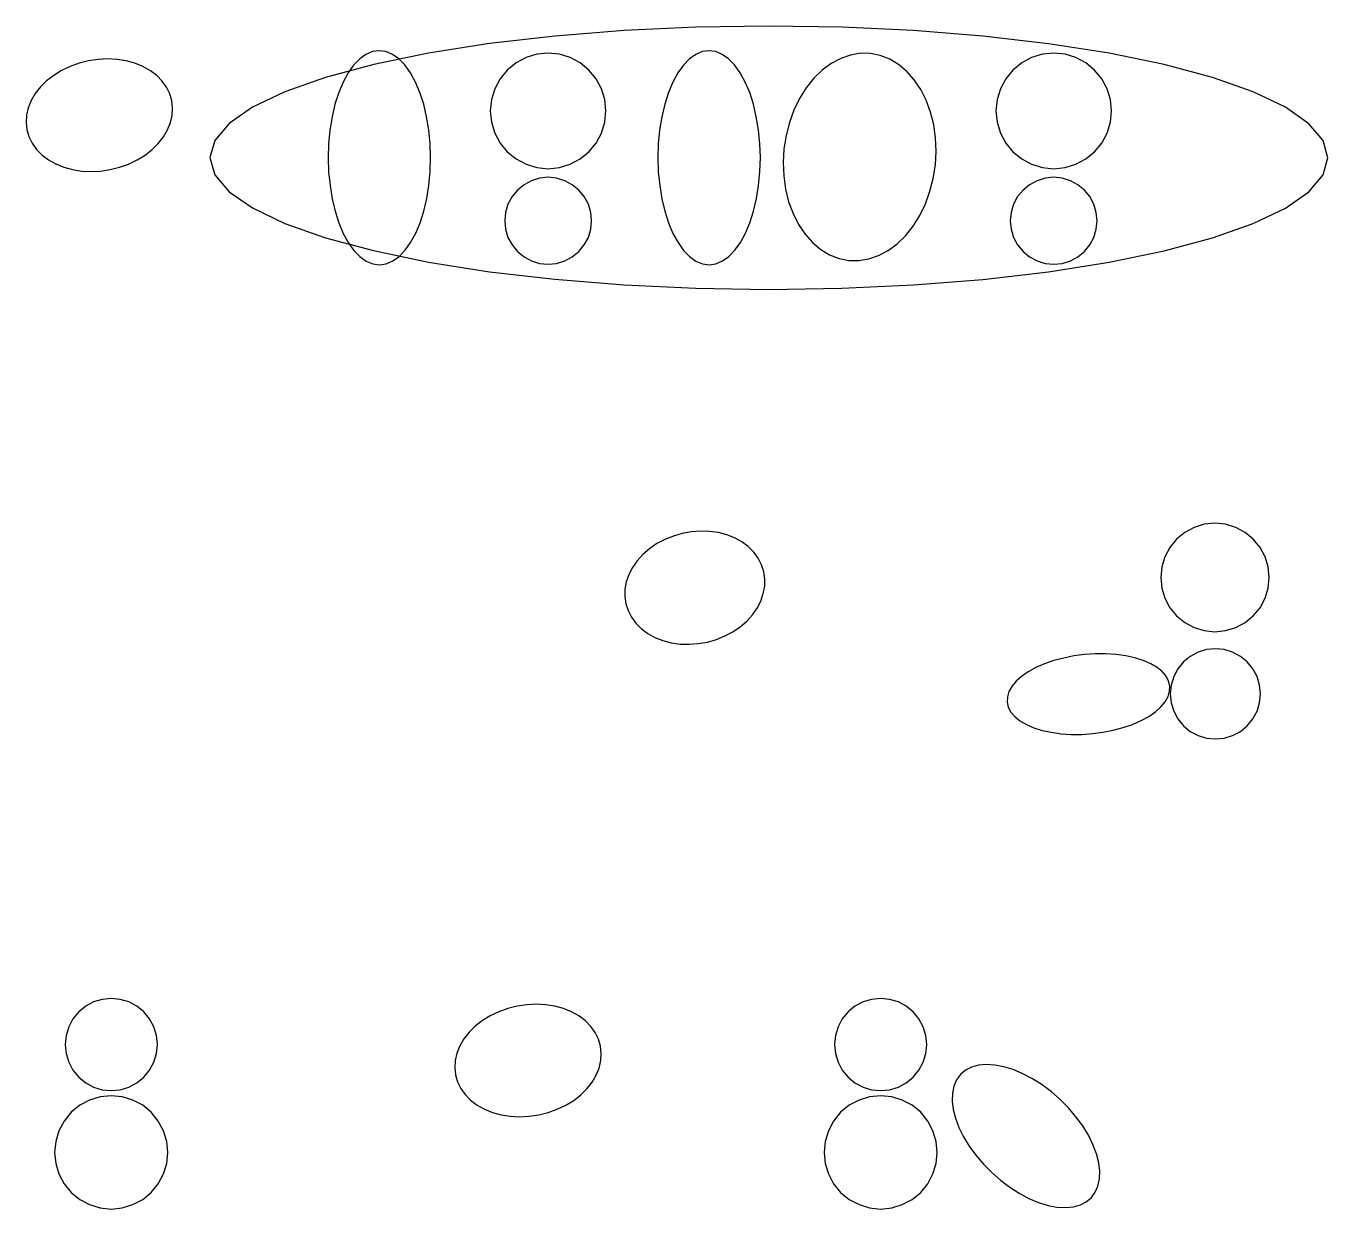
# Model space of a CAD drawing. Extents: x -1 to 217, y -22 to 302.
# Drawn here: x 150.47 to 160.5, y 131.18 to 140.29 of the extents above; entities that cross this region are included whole.
import ezdxf

# ---------------------------------------------------------------- set-up
doc = ezdxf.new("R2010")
doc.units = 0

msp = doc.modelspace()

# ---------------------------------------------------------------- linework, layer by layer
at = {"layer": 'CIRCLES'}
for p, q in [((154.248, 140.007), (154.181, 139.951)), ((154.325, 140.048), (154.248, 140.007)), ((154.409, 140.073), (154.325, 140.048)), ((154.495, 140.082), (154.409, 140.073)), ((154.582, 140.073), (154.495, 140.082)), ((154.666, 140.048), (154.582, 140.073)), ((154.743, 140.007), (154.666, 140.048)), ((154.81, 139.951), (154.743, 140.007)), ((158.143, 140.007), (158.075, 139.951)), ((158.22, 140.048), (158.143, 140.007)), ((158.303, 140.073), (158.22, 140.048)), ((158.39, 140.082), (158.303, 140.073)), ((158.477, 140.073), (158.39, 140.082)), ((158.56, 140.048), (158.477, 140.073)), ((158.637, 140.007), (158.56, 140.048)), ((158.705, 139.951), (158.637, 140.007)), ((154.181, 139.951), (154.125, 139.884)), ((154.866, 139.884), (154.81, 139.951)), ((158.075, 139.951), (158.02, 139.884)), ((158.76, 139.884), (158.705, 139.951)), ((154.084, 139.807), (154.059, 139.723)), ((154.125, 139.884), (154.084, 139.807)), ((154.907, 139.807), (154.866, 139.884)), ((154.932, 139.723), (154.907, 139.807)), ((157.979, 139.807), (157.954, 139.723)), ((158.02, 139.884), (157.979, 139.807)), ((158.801, 139.807), (158.76, 139.884)), ((158.827, 139.723), (158.801, 139.807)), ((154.059, 139.723), (154.05, 139.637)), ((154.941, 139.637), (154.932, 139.723)), ((157.954, 139.723), (157.945, 139.637)), ((158.835, 139.637), (158.827, 139.723)), ((154.05, 139.637), (154.059, 139.55)), ((154.932, 139.55), (154.941, 139.637)), ((157.945, 139.637), (157.954, 139.55)), ((158.827, 139.55), (158.835, 139.637)), ((154.059, 139.55), (154.084, 139.466)), ((154.907, 139.466), (154.932, 139.55)), ((157.954, 139.55), (157.979, 139.466)), ((158.801, 139.466), (158.827, 139.55)), ((154.084, 139.466), (154.125, 139.389)), ((154.866, 139.389), (154.907, 139.466)), ((157.979, 139.466), (158.02, 139.389)), ((158.76, 139.389), (158.801, 139.466)), ((154.125, 139.389), (154.181, 139.322)), ((154.181, 139.322), (154.248, 139.266)), ((154.743, 139.266), (154.81, 139.322)), ((154.81, 139.322), (154.866, 139.389)), ((158.02, 139.389), (158.075, 139.322)), ((158.075, 139.322), (158.143, 139.266)), ((158.637, 139.266), (158.705, 139.322)), ((158.705, 139.322), (158.76, 139.389)), ((154.248, 139.266), (154.325, 139.225)), ((154.325, 139.225), (154.409, 139.2)), ((154.582, 139.2), (154.666, 139.225)), ((154.666, 139.225), (154.743, 139.266)), ((158.143, 139.266), (158.22, 139.225)), ((158.22, 139.225), (158.303, 139.2)), ((158.477, 139.2), (158.56, 139.225)), ((158.56, 139.225), (158.637, 139.266)), ((154.43, 139.118), (154.367, 139.099)), ((154.409, 139.2), (154.495, 139.191)), ((154.495, 139.125), (154.43, 139.118)), ((154.495, 139.191), (154.582, 139.2)), ((154.561, 139.118), (154.495, 139.125)), ((154.624, 139.099), (154.561, 139.118)), ((158.325, 139.118), (158.262, 139.099)), ((158.303, 139.2), (158.39, 139.191)), ((158.39, 139.125), (158.325, 139.118)), ((158.39, 139.191), (158.477, 139.2)), ((158.455, 139.118), (158.39, 139.125)), ((158.518, 139.099), (158.455, 139.118)), ((154.259, 139.026), (154.217, 138.976)), ((154.31, 139.068), (154.259, 139.026)), ((154.367, 139.099), (154.31, 139.068)), ((154.681, 139.068), (154.624, 139.099)), ((154.732, 139.026), (154.681, 139.068)), ((154.774, 138.976), (154.732, 139.026)), ((158.154, 139.026), (158.112, 138.976)), ((158.204, 139.068), (158.154, 139.026)), ((158.262, 139.099), (158.204, 139.068)), ((158.576, 139.068), (158.518, 139.099)), ((158.627, 139.026), (158.576, 139.068)), ((158.668, 138.976), (158.627, 139.026)), ((154.186, 138.918), (154.167, 138.855)), ((154.217, 138.976), (154.186, 138.918)), ((154.805, 138.918), (154.774, 138.976)), ((154.824, 138.855), (154.805, 138.918)), ((158.081, 138.918), (158.062, 138.855)), ((158.112, 138.976), (158.081, 138.918)), ((158.699, 138.918), (158.668, 138.976)), ((158.718, 138.855), (158.699, 138.918)), ((154.167, 138.855), (154.161, 138.79)), ((154.83, 138.79), (154.824, 138.855)), ((158.062, 138.855), (158.055, 138.79)), ((158.725, 138.79), (158.718, 138.855)), ((154.161, 138.79), (154.167, 138.725)), ((154.167, 138.725), (154.186, 138.662)), ((154.805, 138.662), (154.824, 138.725)), ((154.824, 138.725), (154.83, 138.79)), ((158.055, 138.79), (158.062, 138.725)), ((158.062, 138.725), (158.081, 138.662)), ((158.699, 138.662), (158.718, 138.725)), ((158.718, 138.725), (158.725, 138.79)), ((154.186, 138.662), (154.217, 138.604)), ((154.217, 138.604), (154.259, 138.553)), ((154.732, 138.553), (154.774, 138.604)), ((154.774, 138.604), (154.805, 138.662)), ((158.081, 138.662), (158.112, 138.604)), ((158.112, 138.604), (158.154, 138.553)), ((158.627, 138.553), (158.668, 138.604)), ((158.668, 138.604), (158.699, 138.662)), ((154.259, 138.553), (154.31, 138.512)), ((154.31, 138.512), (154.367, 138.481)), ((154.624, 138.481), (154.681, 138.512)), ((154.681, 138.512), (154.732, 138.553)), ((158.154, 138.553), (158.204, 138.512)), ((158.204, 138.512), (158.262, 138.481)), ((158.518, 138.481), (158.576, 138.512)), ((158.576, 138.512), (158.627, 138.553)), ((154.367, 138.481), (154.43, 138.462)), ((154.43, 138.462), (154.495, 138.455)), ((154.495, 138.455), (154.561, 138.462)), ((154.561, 138.462), (154.624, 138.481)), ((158.262, 138.481), (158.325, 138.462)), ((158.325, 138.462), (158.39, 138.455)), ((158.39, 138.455), (158.455, 138.462)), ((158.455, 138.462), (158.518, 138.481)), ((159.472, 136.428), (159.4, 136.39)), ((159.55, 136.452), (159.472, 136.428)), ((159.632, 136.46), (159.55, 136.452)), ((159.713, 136.452), (159.632, 136.46)), ((159.792, 136.428), (159.713, 136.452)), ((159.864, 136.39), (159.792, 136.428)), ((159.336, 136.338), (159.285, 136.274)), ((159.4, 136.39), (159.336, 136.338)), ((159.927, 136.338), (159.864, 136.39)), ((159.979, 136.274), (159.927, 136.338)), ((159.246, 136.202), (159.222, 136.124)), ((159.285, 136.274), (159.246, 136.202)), ((160.018, 136.202), (159.979, 136.274)), ((160.041, 136.124), (160.018, 136.202)), ((159.222, 136.124), (159.214, 136.042)), ((160.049, 136.042), (160.041, 136.124)), ((159.214, 136.042), (159.222, 135.961)), ((160.041, 135.961), (160.049, 136.042)), ((159.222, 135.961), (159.246, 135.883)), ((160.018, 135.883), (160.041, 135.961)), ((159.246, 135.883), (159.285, 135.81)), ((159.285, 135.81), (159.336, 135.747)), ((159.927, 135.747), (159.979, 135.81)), ((159.979, 135.81), (160.018, 135.883)), ((159.336, 135.747), (159.4, 135.695)), ((159.4, 135.695), (159.472, 135.657)), ((159.792, 135.657), (159.864, 135.695)), ((159.864, 135.695), (159.927, 135.747)), ((159.472, 135.657), (159.55, 135.633)), ((159.55, 135.633), (159.632, 135.625)), ((159.632, 135.625), (159.713, 135.633)), ((159.713, 135.633), (159.792, 135.657)), ((159.635, 135.493), (159.567, 135.487)), ((159.703, 135.487), (159.635, 135.493)), ((159.389, 135.392), (159.346, 135.339)), ((159.442, 135.435), (159.389, 135.392)), ((159.502, 135.467), (159.442, 135.435)), ((159.567, 135.487), (159.502, 135.467)), ((159.768, 135.467), (159.703, 135.487)), ((159.828, 135.435), (159.768, 135.467)), ((159.88, 135.392), (159.828, 135.435)), ((159.924, 135.339), (159.88, 135.392)), ((159.346, 135.339), (159.314, 135.279)), ((159.956, 135.279), (159.924, 135.339)), ((159.294, 135.214), (159.288, 135.146)), ((159.314, 135.279), (159.294, 135.214)), ((159.975, 135.214), (159.956, 135.279)), ((159.982, 135.146), (159.975, 135.214)), ((159.288, 135.146), (159.294, 135.078)), ((159.975, 135.078), (159.982, 135.146)), ((159.294, 135.078), (159.314, 135.013)), ((159.314, 135.013), (159.346, 134.953)), ((159.924, 134.953), (159.956, 135.013)), ((159.956, 135.013), (159.975, 135.078)), ((159.346, 134.953), (159.389, 134.901)), ((159.389, 134.901), (159.442, 134.857)), ((159.828, 134.857), (159.88, 134.901)), ((159.88, 134.901), (159.924, 134.953)), ((159.442, 134.857), (159.502, 134.825)), ((159.502, 134.825), (159.567, 134.806)), ((159.567, 134.806), (159.635, 134.799)), ((159.635, 134.799), (159.703, 134.806)), ((159.703, 134.806), (159.768, 134.825)), ((159.768, 134.825), (159.828, 134.857)), ((151.061, 132.793), (150.994, 132.773)), ((151.13, 132.8), (151.061, 132.793)), ((151.199, 132.793), (151.13, 132.8)), ((151.266, 132.773), (151.199, 132.793)), ((156.987, 132.793), (156.921, 132.773)), ((157.057, 132.8), (156.987, 132.793)), ((157.126, 132.793), (157.057, 132.8)), ((157.193, 132.773), (157.126, 132.793)), ((150.879, 132.696), (150.835, 132.642)), ((150.933, 132.74), (150.879, 132.696)), ((150.994, 132.773), (150.933, 132.74)), ((151.327, 132.74), (151.266, 132.773)), ((151.381, 132.696), (151.327, 132.74)), ((151.425, 132.642), (151.381, 132.696)), ((156.806, 132.696), (156.761, 132.642)), ((156.859, 132.74), (156.806, 132.696)), ((156.921, 132.773), (156.859, 132.74)), ((157.254, 132.74), (157.193, 132.773)), ((157.308, 132.696), (157.254, 132.74)), ((157.352, 132.642), (157.308, 132.696)), ((150.835, 132.642), (150.802, 132.581)), ((151.458, 132.581), (151.425, 132.642)), ((156.761, 132.642), (156.729, 132.581)), ((157.385, 132.581), (157.352, 132.642)), ((150.782, 132.514), (150.775, 132.445)), ((150.802, 132.581), (150.782, 132.514)), ((151.478, 132.514), (151.458, 132.581)), ((151.485, 132.445), (151.478, 132.514)), ((156.708, 132.514), (156.701, 132.445)), ((156.729, 132.581), (156.708, 132.514)), ((157.405, 132.514), (157.385, 132.581)), ((157.412, 132.445), (157.405, 132.514)), ((150.775, 132.445), (150.782, 132.376)), ((151.478, 132.376), (151.485, 132.445)), ((156.701, 132.445), (156.708, 132.376)), ((157.405, 132.376), (157.412, 132.445)), ((150.782, 132.376), (150.802, 132.309)), ((150.802, 132.309), (150.835, 132.248)), ((151.425, 132.248), (151.458, 132.309)), ((151.458, 132.309), (151.478, 132.376)), ((156.708, 132.376), (156.729, 132.309)), ((156.729, 132.309), (156.761, 132.248)), ((157.352, 132.248), (157.385, 132.309)), ((157.385, 132.309), (157.405, 132.376)), ((150.835, 132.248), (150.879, 132.194)), ((150.879, 132.194), (150.933, 132.15)), ((151.327, 132.15), (151.381, 132.194)), ((151.381, 132.194), (151.425, 132.248)), ((156.761, 132.248), (156.806, 132.194)), ((156.806, 132.194), (156.859, 132.15)), ((157.254, 132.15), (157.308, 132.194)), ((157.308, 132.194), (157.352, 132.248)), ((150.933, 132.15), (150.994, 132.117)), ((150.994, 132.117), (151.061, 132.097)), ((151.061, 132.097), (151.13, 132.09)), ((151.13, 132.09), (151.199, 132.097)), ((151.199, 132.097), (151.266, 132.117)), ((151.266, 132.117), (151.327, 132.15)), ((156.859, 132.15), (156.921, 132.117)), ((156.921, 132.117), (156.987, 132.097)), ((156.987, 132.097), (157.057, 132.09)), ((157.057, 132.09), (157.126, 132.097)), ((157.126, 132.097), (157.193, 132.117)), ((157.193, 132.117), (157.254, 132.15)), ((150.963, 132.017), (150.888, 131.977)), ((151.045, 132.042), (150.963, 132.017)), ((151.13, 132.05), (151.045, 132.042)), ((151.215, 132.042), (151.13, 132.05)), ((151.297, 132.017), (151.215, 132.042)), ((151.372, 131.977), (151.297, 132.017)), ((156.89, 132.017), (156.815, 131.977)), ((156.972, 132.042), (156.89, 132.017)), ((157.057, 132.05), (156.972, 132.042)), ((157.142, 132.042), (157.057, 132.05)), ((157.223, 132.017), (157.142, 132.042)), ((157.299, 131.977), (157.223, 132.017)), ((150.822, 131.923), (150.768, 131.856)), ((150.888, 131.977), (150.822, 131.923)), ((151.438, 131.923), (151.372, 131.977)), ((151.492, 131.856), (151.438, 131.923)), ((156.748, 131.923), (156.694, 131.856)), ((156.815, 131.977), (156.748, 131.923)), ((157.365, 131.923), (157.299, 131.977)), ((157.419, 131.856), (157.365, 131.923)), ((150.727, 131.781), (150.703, 131.699)), ((150.768, 131.856), (150.727, 131.781)), ((151.533, 131.781), (151.492, 131.856)), ((151.557, 131.699), (151.533, 131.781)), ((156.654, 131.781), (156.629, 131.699)), ((156.694, 131.856), (156.654, 131.781)), ((157.459, 131.781), (157.419, 131.856)), ((157.484, 131.699), (157.459, 131.781)), ((150.703, 131.699), (150.694, 131.614)), ((151.566, 131.614), (151.557, 131.699)), ((156.629, 131.699), (156.621, 131.614)), ((157.493, 131.614), (157.484, 131.699)), ((150.694, 131.614), (150.703, 131.529)), ((151.557, 131.529), (151.566, 131.614)), ((156.621, 131.614), (156.629, 131.529)), ((157.484, 131.529), (157.493, 131.614)), ((150.703, 131.529), (150.727, 131.448)), ((151.533, 131.448), (151.557, 131.529)), ((156.629, 131.529), (156.654, 131.448)), ((157.459, 131.448), (157.484, 131.529)), ((150.727, 131.448), (150.768, 131.372)), ((151.492, 131.372), (151.533, 131.448)), ((156.654, 131.448), (156.694, 131.372)), ((157.419, 131.372), (157.459, 131.448)), ((150.768, 131.372), (150.822, 131.306)), ((150.822, 131.306), (150.888, 131.252)), ((151.372, 131.252), (151.438, 131.306)), ((151.438, 131.306), (151.492, 131.372)), ((156.694, 131.372), (156.748, 131.306)), ((156.748, 131.306), (156.815, 131.252)), ((157.299, 131.252), (157.365, 131.306)), ((157.365, 131.306), (157.419, 131.372)), ((150.888, 131.252), (150.963, 131.212)), ((150.963, 131.212), (151.045, 131.187)), ((151.045, 131.187), (151.13, 131.178)), ((151.13, 131.178), (151.215, 131.187)), ((151.215, 131.187), (151.297, 131.212)), ((151.297, 131.212), (151.372, 131.252)), ((156.815, 131.252), (156.89, 131.212)), ((156.89, 131.212), (156.972, 131.187)), ((156.972, 131.187), (157.057, 131.178)), ((157.057, 131.178), (157.142, 131.187)), ((157.142, 131.187), (157.223, 131.212)), ((157.223, 131.212), (157.299, 131.252))]:
    msp.add_line(p, q, dxfattribs=at)
at = {"layer": 'ELLIPSES'}
for p, q in [((154.549, 140.213), (154.043, 140.155)), ((155.082, 140.256), (154.549, 140.213)), ((155.634, 140.281), (155.082, 140.256)), ((156.196, 140.29), (155.634, 140.281)), ((156.759, 140.281), (156.196, 140.29)), ((157.311, 140.255), (156.759, 140.281)), ((157.844, 140.213), (157.311, 140.255)), ((158.349, 140.154), (157.844, 140.213)), ((154.043, 140.155), (153.575, 140.081)), ((158.818, 140.08), (158.349, 140.154)), ((150.883, 140.004), (150.813, 139.979)), ((150.955, 140.022), (150.883, 140.004)), ((151.029, 140.033), (150.955, 140.022)), ((151.102, 140.037), (151.029, 140.033)), ((151.175, 140.033), (151.102, 140.037)), ((151.245, 140.022), (151.175, 140.033)), ((151.312, 140.003), (151.245, 140.022)), ((153.044, 140.037), (152.997, 139.989)), ((153.092, 140.072), (153.044, 140.037)), ((153.143, 140.093), (153.092, 140.072)), ((153.194, 140.1), (153.143, 140.093)), ((153.575, 140.081), (153.152, 139.993)), ((153.246, 140.093), (153.194, 140.1)), ((153.297, 140.072), (153.246, 140.093)), ((153.345, 140.037), (153.297, 140.072)), ((153.392, 139.99), (153.345, 140.037)), ((155.584, 140.037), (155.537, 139.989)), ((155.632, 140.072), (155.584, 140.037)), ((155.683, 140.093), (155.632, 140.072)), ((155.734, 140.1), (155.683, 140.093)), ((155.786, 140.093), (155.734, 140.1)), ((155.837, 140.072), (155.786, 140.093)), ((155.885, 140.037), (155.837, 140.072)), ((155.932, 139.99), (155.885, 140.037)), ((156.749, 140.041), (156.676, 140.002)), ((156.825, 140.067), (156.749, 140.041)), ((156.902, 140.08), (156.825, 140.067)), ((156.979, 140.078), (156.902, 140.08)), ((157.054, 140.064), (156.979, 140.078)), ((157.127, 140.035), (157.054, 140.064)), ((157.195, 139.994), (157.127, 140.035)), ((159.241, 139.993), (158.818, 140.08)), ((150.687, 139.91), (150.632, 139.868)), ((150.747, 139.948), (150.687, 139.91)), ((150.813, 139.979), (150.747, 139.948)), ((151.374, 139.978), (151.312, 140.003)), ((151.431, 139.946), (151.374, 139.978)), ((151.48, 139.909), (151.431, 139.946)), ((151.523, 139.866), (151.48, 139.909)), ((153.152, 139.993), (152.78, 139.894)), ((152.954, 139.929), (152.916, 139.858)), ((152.997, 139.989), (152.954, 139.929)), ((153.435, 139.93), (153.392, 139.99)), ((153.474, 139.859), (153.435, 139.93)), ((155.494, 139.929), (155.456, 139.858)), ((155.537, 139.989), (155.494, 139.929)), ((155.975, 139.93), (155.932, 139.99)), ((156.014, 139.859), (155.975, 139.93)), ((156.607, 139.951), (156.542, 139.888)), ((156.676, 140.002), (156.607, 139.951)), ((157.259, 139.941), (157.195, 139.994)), ((157.316, 139.876), (157.259, 139.941)), ((159.613, 139.893), (159.241, 139.993)), ((150.584, 139.821), (150.544, 139.77)), ((150.632, 139.868), (150.584, 139.821)), ((151.556, 139.819), (151.523, 139.866)), ((151.581, 139.768), (151.556, 139.819)), ((152.78, 139.894), (152.467, 139.784)), ((152.916, 139.858), (152.882, 139.777)), ((153.508, 139.778), (153.474, 139.859)), ((155.456, 139.858), (155.422, 139.777)), ((156.048, 139.778), (156.014, 139.859)), ((156.484, 139.815), (156.432, 139.733)), ((156.542, 139.888), (156.484, 139.815)), ((157.366, 139.802), (157.316, 139.876)), ((159.926, 139.783), (159.613, 139.893)), ((150.513, 139.716), (150.49, 139.661)), ((150.544, 139.77), (150.513, 139.716)), ((151.597, 139.714), (151.581, 139.768)), ((151.603, 139.659), (151.597, 139.714)), ((152.467, 139.784), (152.218, 139.665)), ((152.882, 139.777), (152.853, 139.688)), ((153.537, 139.688), (153.508, 139.778)), ((155.422, 139.777), (155.393, 139.688)), ((156.077, 139.688), (156.048, 139.778)), ((156.432, 139.733), (156.389, 139.643)), ((157.408, 139.718), (157.366, 139.802)), ((157.442, 139.627), (157.408, 139.718)), ((160.175, 139.664), (159.926, 139.783)), ((150.477, 139.604), (150.474, 139.547)), ((150.49, 139.661), (150.477, 139.604)), ((151.6, 139.602), (151.603, 139.659)), ((152.218, 139.665), (152.037, 139.539)), ((152.853, 139.688), (152.831, 139.591)), ((153.559, 139.592), (153.537, 139.688)), ((155.393, 139.688), (155.371, 139.591)), ((156.099, 139.592), (156.077, 139.688)), ((156.389, 139.643), (156.354, 139.547)), ((157.466, 139.53), (157.442, 139.627)), ((160.356, 139.538), (160.175, 139.664)), ((150.474, 139.547), (150.48, 139.492)), ((151.564, 139.49), (151.586, 139.546)), ((151.586, 139.546), (151.6, 139.602)), ((152.037, 139.539), (151.927, 139.409)), ((152.831, 139.591), (152.814, 139.489)), ((153.576, 139.49), (153.559, 139.592)), ((155.371, 139.591), (155.354, 139.489)), ((156.116, 139.49), (156.099, 139.592)), ((156.354, 139.547), (156.328, 139.447)), ((157.48, 139.429), (157.466, 139.53)), ((160.466, 139.408), (160.356, 139.538)), ((150.48, 139.492), (150.495, 139.438)), ((150.495, 139.438), (150.52, 139.387)), ((151.492, 139.386), (151.532, 139.436)), ((151.532, 139.436), (151.564, 139.49)), ((151.927, 139.409), (151.89, 139.277)), ((152.814, 139.489), (152.804, 139.383)), ((153.586, 139.384), (153.576, 139.49)), ((155.354, 139.489), (155.344, 139.383)), ((156.126, 139.384), (156.116, 139.49)), ((156.328, 139.447), (156.312, 139.343)), ((157.484, 139.325), (157.48, 139.429)), ((160.502, 139.276), (160.466, 139.408)), ((150.52, 139.387), (150.554, 139.34)), ((150.554, 139.34), (150.596, 139.297)), ((151.39, 139.296), (151.445, 139.338)), ((151.445, 139.338), (151.492, 139.386)), ((152.804, 139.383), (152.801, 139.276)), ((153.59, 139.277), (153.586, 139.384)), ((155.344, 139.383), (155.341, 139.276)), ((156.13, 139.277), (156.126, 139.384)), ((156.312, 139.343), (156.306, 139.239)), ((157.478, 139.221), (157.484, 139.325)), ((150.596, 139.297), (150.646, 139.26)), ((150.646, 139.26), (150.702, 139.228)), ((150.702, 139.228), (150.764, 139.203)), ((150.764, 139.203), (150.831, 139.185)), ((151.122, 139.184), (151.194, 139.202)), ((151.194, 139.202), (151.264, 139.227)), ((151.264, 139.227), (151.329, 139.259)), ((151.329, 139.259), (151.39, 139.296)), ((151.89, 139.277), (151.927, 139.144)), ((152.801, 139.276), (152.804, 139.168)), ((153.587, 139.169), (153.59, 139.277)), ((155.341, 139.276), (155.344, 139.168)), ((156.127, 139.169), (156.13, 139.277)), ((156.306, 139.239), (156.31, 139.135)), ((157.462, 139.117), (157.478, 139.221)), ((160.466, 139.143), (160.502, 139.276)), ((150.831, 139.185), (150.902, 139.173)), ((150.902, 139.173), (150.974, 139.17)), ((150.974, 139.17), (151.048, 139.173)), ((151.048, 139.173), (151.122, 139.184)), ((151.927, 139.144), (152.037, 139.014)), ((152.804, 139.168), (152.815, 139.062)), ((153.577, 139.063), (153.587, 139.169)), ((155.344, 139.168), (155.355, 139.062)), ((156.117, 139.063), (156.127, 139.169)), ((156.31, 139.135), (156.325, 139.034)), ((157.436, 139.017), (157.462, 139.117)), ((160.356, 139.013), (160.466, 139.143)), ((152.037, 139.014), (152.218, 138.889)), ((152.815, 139.062), (152.831, 138.96)), ((153.56, 138.961), (153.577, 139.063)), ((155.355, 139.062), (155.371, 138.96)), ((156.1, 138.961), (156.117, 139.063)), ((156.325, 139.034), (156.348, 138.937)), ((157.402, 138.92), (157.436, 139.017)), ((160.175, 138.888), (160.356, 139.013)), ((152.831, 138.96), (152.854, 138.864)), ((153.538, 138.865), (153.56, 138.961)), ((155.371, 138.96), (155.394, 138.864)), ((156.078, 138.865), (156.1, 138.961)), ((156.348, 138.937), (156.382, 138.846)), ((157.358, 138.831), (157.402, 138.92)), ((152.218, 138.889), (152.467, 138.77)), ((152.854, 138.864), (152.883, 138.774)), ((153.509, 138.775), (153.538, 138.865)), ((155.394, 138.864), (155.423, 138.774)), ((156.049, 138.775), (156.078, 138.865)), ((156.382, 138.846), (156.424, 138.762)), ((157.307, 138.748), (157.358, 138.831)), ((159.925, 138.769), (160.175, 138.888)), ((152.467, 138.77), (152.78, 138.659)), ((152.883, 138.774), (152.917, 138.693)), ((153.475, 138.694), (153.509, 138.775)), ((155.423, 138.774), (155.457, 138.693)), ((156.015, 138.694), (156.049, 138.775)), ((156.424, 138.762), (156.474, 138.687)), ((157.248, 138.675), (157.307, 138.748)), ((159.613, 138.658), (159.925, 138.769)), ((152.78, 138.659), (153.151, 138.56)), ((152.917, 138.693), (152.956, 138.622)), ((152.956, 138.622), (152.999, 138.562)), ((153.393, 138.563), (153.436, 138.623)), ((153.436, 138.623), (153.475, 138.694)), ((155.457, 138.693), (155.496, 138.622)), ((155.496, 138.622), (155.539, 138.562)), ((155.933, 138.563), (155.976, 138.623)), ((155.976, 138.623), (156.015, 138.694)), ((156.474, 138.687), (156.531, 138.623)), ((156.531, 138.623), (156.595, 138.569)), ((157.114, 138.561), (157.184, 138.613)), ((157.184, 138.613), (157.248, 138.675)), ((159.241, 138.559), (159.613, 138.658)), ((152.999, 138.562), (153.045, 138.515)), ((153.045, 138.515), (153.094, 138.48)), ((153.151, 138.56), (153.575, 138.472)), ((153.298, 138.481), (153.347, 138.515)), ((153.347, 138.515), (153.393, 138.563)), ((155.539, 138.562), (155.585, 138.515)), ((155.585, 138.515), (155.634, 138.48)), ((155.838, 138.481), (155.887, 138.515)), ((155.887, 138.515), (155.933, 138.563)), ((156.595, 138.569), (156.663, 138.528)), ((156.663, 138.528), (156.736, 138.5)), ((156.736, 138.5), (156.811, 138.485)), ((156.965, 138.497), (157.041, 138.523)), ((157.041, 138.523), (157.114, 138.561)), ((158.818, 138.471), (159.241, 138.559)), ((153.094, 138.48), (153.145, 138.459)), ((153.145, 138.459), (153.196, 138.452)), ((153.196, 138.452), (153.248, 138.459)), ((153.248, 138.459), (153.298, 138.481)), ((153.575, 138.472), (154.043, 138.398)), ((155.634, 138.48), (155.685, 138.459)), ((155.685, 138.459), (155.736, 138.452)), ((155.736, 138.452), (155.788, 138.459)), ((155.788, 138.459), (155.838, 138.481)), ((156.811, 138.485), (156.888, 138.484)), ((156.888, 138.484), (156.965, 138.497)), ((158.349, 138.398), (158.818, 138.471)), ((154.043, 138.398), (154.548, 138.34)), ((154.548, 138.34), (155.082, 138.297)), ((157.311, 138.297), (157.844, 138.339)), ((157.844, 138.339), (158.349, 138.398)), ((155.082, 138.297), (155.634, 138.271)), ((155.634, 138.271), (156.196, 138.262)), ((156.196, 138.262), (156.758, 138.271)), ((156.758, 138.271), (157.311, 138.297)), ((155.598, 136.394), (155.528, 136.382)), ((155.669, 136.4), (155.598, 136.394)), ((155.739, 136.397), (155.669, 136.4)), ((155.807, 136.388), (155.739, 136.397)), ((155.332, 136.303), (155.275, 136.264)), ((155.394, 136.336), (155.332, 136.303)), ((155.46, 136.362), (155.394, 136.336)), ((155.528, 136.382), (155.46, 136.362)), ((155.872, 136.371), (155.807, 136.388)), ((155.932, 136.347), (155.872, 136.371)), ((155.988, 136.316), (155.932, 136.347)), ((156.037, 136.28), (155.988, 136.316)), ((155.225, 136.22), (155.181, 136.172)), ((155.275, 136.264), (155.225, 136.22)), ((156.079, 136.238), (156.037, 136.28)), ((156.113, 136.191), (156.079, 136.238)), ((155.144, 136.12), (155.116, 136.066)), ((155.181, 136.172), (155.144, 136.12)), ((156.139, 136.141), (156.113, 136.191)), ((156.157, 136.087), (156.139, 136.141)), ((155.097, 136.01), (155.087, 135.953)), ((155.116, 136.066), (155.097, 136.01)), ((156.165, 136.031), (156.157, 136.087)), ((156.164, 135.975), (156.165, 136.031)), ((155.087, 135.953), (155.086, 135.896)), ((155.086, 135.896), (155.094, 135.84)), ((156.134, 135.861), (156.153, 135.918)), ((156.153, 135.918), (156.164, 135.975)), ((155.094, 135.84), (155.111, 135.787)), ((156.07, 135.755), (156.106, 135.807)), ((156.106, 135.807), (156.134, 135.861)), ((155.111, 135.787), (155.137, 135.736)), ((155.137, 135.736), (155.171, 135.69)), ((155.975, 135.663), (156.026, 135.707)), ((156.026, 135.707), (156.07, 135.755)), ((155.171, 135.69), (155.214, 135.648)), ((155.214, 135.648), (155.263, 135.611)), ((155.263, 135.611), (155.318, 135.581)), ((155.791, 135.565), (155.857, 135.592)), ((155.857, 135.592), (155.918, 135.624)), ((155.918, 135.624), (155.975, 135.663)), ((155.318, 135.581), (155.379, 135.557)), ((155.379, 135.557), (155.444, 135.54)), ((155.444, 135.54), (155.512, 135.53)), ((155.512, 135.53), (155.581, 135.528)), ((155.581, 135.528), (155.652, 135.533)), ((155.652, 135.533), (155.722, 135.545)), ((155.722, 135.545), (155.791, 135.565)), ((158.39, 135.402), (158.319, 135.377)), ((158.467, 135.422), (158.39, 135.402)), ((158.546, 135.438), (158.467, 135.422)), ((158.628, 135.449), (158.546, 135.438)), ((158.71, 135.454), (158.628, 135.449)), ((158.791, 135.454), (158.71, 135.454)), ((158.87, 135.449), (158.791, 135.454)), ((158.945, 135.439), (158.87, 135.449)), ((159.016, 135.423), (158.945, 135.439)), ((159.08, 135.403), (159.016, 135.423)), ((159.137, 135.378), (159.08, 135.403)), ((158.194, 135.316), (158.142, 135.281)), ((158.253, 135.348), (158.194, 135.316)), ((158.319, 135.377), (158.253, 135.348)), ((159.186, 135.35), (159.137, 135.378)), ((159.225, 135.318), (159.186, 135.35)), ((159.255, 135.282), (159.225, 135.318)), ((158.067, 135.204), (158.045, 135.164)), ((158.1, 135.243), (158.067, 135.204)), ((158.142, 135.281), (158.1, 135.243)), ((159.275, 135.245), (159.255, 135.282)), ((159.284, 135.206), (159.275, 135.245)), ((159.283, 135.166), (159.284, 135.206)), ((158.033, 135.123), (158.031, 135.083)), ((158.045, 135.164), (158.033, 135.123)), ((159.248, 135.085), (159.271, 135.125)), ((159.271, 135.125), (159.283, 135.166)), ((158.031, 135.083), (158.04, 135.043)), ((158.04, 135.043), (158.06, 135.006)), ((158.06, 135.006), (158.09, 134.971)), ((159.122, 134.972), (159.173, 135.008)), ((159.173, 135.008), (159.215, 135.045)), ((159.215, 135.045), (159.248, 135.085)), ((158.09, 134.971), (158.13, 134.939)), ((158.13, 134.939), (158.179, 134.91)), ((158.179, 134.91), (158.236, 134.885)), ((158.925, 134.886), (158.997, 134.911)), ((158.997, 134.911), (159.063, 134.94)), ((159.063, 134.94), (159.122, 134.972)), ((158.236, 134.885), (158.3, 134.865)), ((158.3, 134.865), (158.37, 134.85)), ((158.37, 134.85), (158.446, 134.839)), ((158.446, 134.839), (158.524, 134.834)), ((158.524, 134.834), (158.606, 134.834)), ((158.606, 134.834), (158.688, 134.84)), ((158.688, 134.84), (158.769, 134.85)), ((158.769, 134.85), (158.849, 134.866)), ((158.849, 134.866), (158.925, 134.886)), ((154.115, 132.698), (154.049, 132.666)), ((154.185, 132.723), (154.115, 132.698)), ((154.257, 132.741), (154.185, 132.723)), ((154.331, 132.752), (154.257, 132.741)), ((154.404, 132.755), (154.331, 132.752)), ((154.477, 132.751), (154.404, 132.755)), ((154.547, 132.74), (154.477, 132.751)), ((154.614, 132.722), (154.547, 132.74)), ((154.676, 132.697), (154.614, 132.722)), ((154.733, 132.665), (154.676, 132.697)), ((153.934, 132.586), (153.886, 132.539)), ((153.989, 132.629), (153.934, 132.586)), ((154.049, 132.666), (153.989, 132.629)), ((154.782, 132.628), (154.733, 132.665)), ((154.825, 132.585), (154.782, 132.628)), ((154.858, 132.538), (154.825, 132.585)), ((153.846, 132.489), (153.815, 132.435)), ((153.886, 132.539), (153.846, 132.489)), ((154.883, 132.487), (154.858, 132.538)), ((154.899, 132.433), (154.883, 132.487)), ((153.815, 132.435), (153.792, 132.379)), ((154.905, 132.377), (154.899, 132.433)), ((153.779, 132.323), (153.776, 132.266)), ((153.792, 132.379), (153.779, 132.323)), ((154.888, 132.264), (154.902, 132.321)), ((154.902, 132.321), (154.905, 132.377)), ((157.811, 132.286), (157.757, 132.271)), ((157.871, 132.291), (157.811, 132.286)), ((157.937, 132.287), (157.871, 132.291)), ((158.006, 132.274), (157.937, 132.287)), ((153.776, 132.266), (153.782, 132.211)), ((153.782, 132.211), (153.797, 132.157)), ((154.834, 132.155), (154.866, 132.209)), ((154.866, 132.209), (154.888, 132.264)), ((157.672, 132.214), (157.641, 132.174)), ((157.71, 132.247), (157.672, 132.214)), ((157.757, 132.271), (157.71, 132.247)), ((158.078, 132.252), (158.006, 132.274)), ((158.152, 132.22), (158.078, 132.252)), ((158.227, 132.181), (158.152, 132.22)), ((153.797, 132.157), (153.822, 132.106)), ((153.822, 132.106), (153.856, 132.059)), ((154.747, 132.057), (154.794, 132.104)), ((154.794, 132.104), (154.834, 132.155)), ((157.62, 132.125), (157.609, 132.071)), ((157.641, 132.174), (157.62, 132.125)), ((158.3, 132.134), (158.227, 132.181)), ((158.372, 132.08), (158.3, 132.134)), ((153.856, 132.059), (153.898, 132.016)), ((153.898, 132.016), (153.948, 131.978)), ((154.631, 131.977), (154.692, 132.015)), ((154.692, 132.015), (154.747, 132.057)), ((157.609, 132.071), (157.607, 132.01)), ((157.607, 132.01), (157.615, 131.945)), ((158.44, 132.021), (158.372, 132.08)), ((158.503, 131.957), (158.44, 132.021)), ((153.948, 131.978), (154.004, 131.947)), ((154.004, 131.947), (154.066, 131.922)), ((154.066, 131.922), (154.133, 131.903)), ((154.133, 131.903), (154.204, 131.892)), ((154.204, 131.892), (154.276, 131.888)), ((154.276, 131.888), (154.35, 131.892)), ((154.35, 131.892), (154.424, 131.903)), ((154.424, 131.903), (154.496, 131.921)), ((154.496, 131.921), (154.566, 131.946)), ((154.566, 131.946), (154.631, 131.977)), ((157.615, 131.945), (157.633, 131.877)), ((158.561, 131.889), (158.503, 131.957)), ((158.613, 131.818), (158.561, 131.889)), ((157.633, 131.877), (157.659, 131.806)), ((157.659, 131.806), (157.695, 131.734)), ((158.657, 131.746), (158.613, 131.818)), ((157.695, 131.734), (157.739, 131.662)), ((158.692, 131.674), (158.657, 131.746)), ((157.739, 131.662), (157.79, 131.592)), ((157.79, 131.592), (157.848, 131.524)), ((158.719, 131.603), (158.692, 131.674)), ((158.737, 131.535), (158.719, 131.603)), ((157.848, 131.524), (157.912, 131.459)), ((158.745, 131.47), (158.737, 131.535)), ((157.912, 131.459), (157.98, 131.4)), ((157.98, 131.4), (158.051, 131.346)), ((158.731, 131.355), (158.743, 131.41)), ((158.743, 131.41), (158.745, 131.47)), ((158.051, 131.346), (158.125, 131.299)), ((158.125, 131.299), (158.199, 131.26)), ((158.68, 131.266), (158.71, 131.307)), ((158.71, 131.307), (158.731, 131.355)), ((158.199, 131.26), (158.273, 131.229)), ((158.273, 131.229), (158.346, 131.206)), ((158.346, 131.206), (158.415, 131.193)), ((158.415, 131.193), (158.481, 131.189)), ((158.481, 131.189), (158.541, 131.195)), ((158.541, 131.195), (158.595, 131.21)), ((158.595, 131.21), (158.641, 131.233)), ((158.641, 131.233), (158.68, 131.266))]:
    msp.add_line(p, q, dxfattribs=at)

doc.saveas('drawing.dxf')
